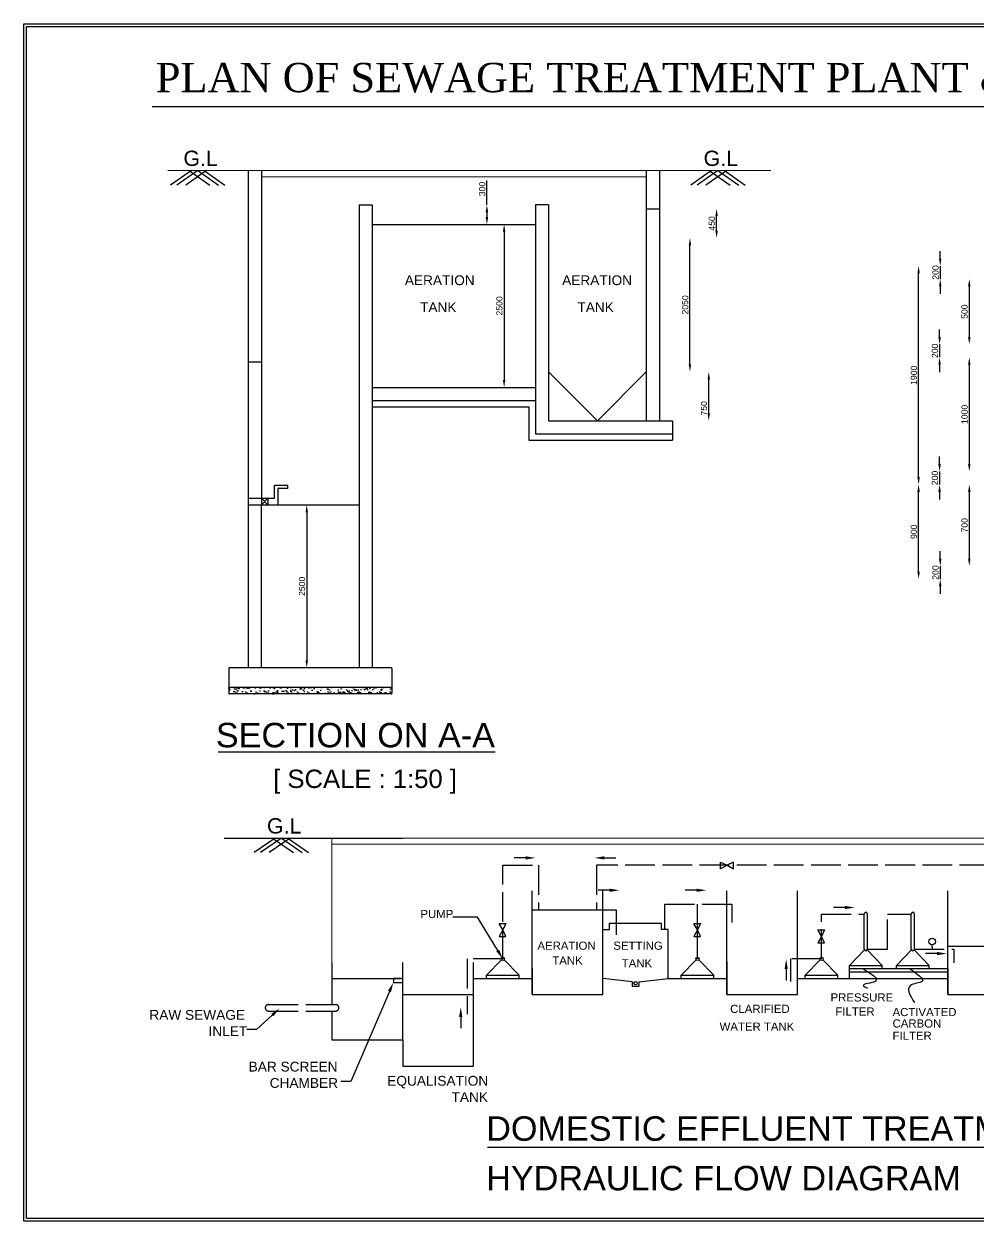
# Model space of a CAD drawing. Header units: metres. Extents: x 3396 to 3562, y 2179 to 2331.
# Drawn here: x 3463.46 to 3479.6, y 2230.95 to 2251.2 of the extents above; entities that cross this region are included whole.
import ezdxf

# ---------------------------------------------------------------- set-up
doc = ezdxf.new("R2010")
doc.units = ezdxf.units.M
doc.header["$PDMODE"] = 34
doc.linetypes.add('ACAD_ISO02W100', pattern=[15, 12, -3])
doc.layers.add('text', color=7, linetype='Continuous', lineweight=5)
doc.styles.add('2', font='arial.ttf')
doc.styles.get("Standard").update_dxf_attribs({"font": 'arial.ttf'})
doc.styles.add('TIMES', font='times.ttf')
doc.dimstyles.new('ISO-25', dxfattribs={"dimtxt": 2.5, "dimasz": 2.5, "dimexe": 1.25, "dimexo": 0.625, "dimtad": 1, "dimtxsty": 'Standard', "dimcen": 2.5, "dimadec": 0, "dimazin": 0, "dimtfac": 1, "dimtmove": 0, "dimatfit": 3, "dimfxl": 0, "dimarcsym": 0})

# ---------------------------------------------------------------- blocks, each defined once
blk = doc.blocks.new('*D175')
at = {"color": 0, "lineweight": -2}
blk.add_line((52637.35, -633.77), (52637.35, -585.79), dxfattribs=at)
at = {"color": 0, "ltscale": 2}
for points in [[(52637.85, -585.79), (52636.85, -585.79), (52637.35, -582.79)], [(52636.85, -633.77), (52637.85, -633.77), (52637.35, -636.77)]]:
    blk.add_solid(points, dxfattribs=at)
at = {"layer": 'Defpoints', "color": 0}
for p in [(52632.1, -582.79), (52637.35, -582.79), (52632.1, -636.77)]:
    blk.add_point(p, dxfattribs=at)
at = {"color": 0, "lineweight": 25, "ltscale": 2, "insert": (52635.45, -609.78), "char_height": 2.5, "attachment_point": 5, "rotation": 90}
blk.add_mtext('2050', dxfattribs=at)
blk = doc.blocks.new('*D176')
at = {"color": 0, "lineweight": -2}
blk.add_line((52562.34, -580.26), (52562.34, -640.09), dxfattribs=at)
at = {"color": 0, "ltscale": 2}
for points in [[(52562.84, -580.26), (52561.84, -580.26), (52562.34, -577.26)], [(52561.84, -640.09), (52562.84, -640.09), (52562.34, -643.09)]]:
    blk.add_solid(points, dxfattribs=at)
at = {"layer": 'Defpoints', "color": 0}
for p in [(52580.75, -577.26), (52562.34, -643.09), (52580.75, -643.09)]:
    blk.add_point(p, dxfattribs=at)
at = {"color": 0, "lineweight": 25, "ltscale": 2, "insert": (52560.44, -610.18), "char_height": 2.5, "attachment_point": 5, "rotation": 90}
blk.add_mtext('2500', dxfattribs=at)
blk = doc.blocks.new('*D179')
at = {"color": 0, "lineweight": -2}
blk.add_line((52750.11, -685.28), (52750.11, -712.2), dxfattribs=at)
at = {"color": 0, "ltscale": 2}
for points in [[(52750.61, -685.28), (52749.61, -685.28), (52750.11, -682.28)], [(52749.61, -712.2), (52750.61, -712.2), (52750.11, -715.2)]]:
    blk.add_solid(points, dxfattribs=at)
at = {"layer": 'Defpoints', "color": 0}
for p in [(52753.18, -682.28), (52750.11, -715.2), (52753.43, -715.2)]:
    blk.add_point(p, dxfattribs=at)
at = {"color": 0, "lineweight": 25, "ltscale": 2, "insert": (52748.21, -698.74), "char_height": 2.5, "attachment_point": 5, "rotation": 90}
blk.add_mtext('700', dxfattribs=at)
blk = doc.blocks.new('*D180')
at = {"color": 0, "lineweight": -2}
blk.add_line((52729.65, -717.46), (52729.65, -685.28), dxfattribs=at)
at = {"color": 0, "ltscale": 2}
for points in [[(52730.15, -685.28), (52729.15, -685.28), (52729.65, -682.28)], [(52729.15, -717.46), (52730.15, -717.46), (52729.65, -720.46)]]:
    blk.add_solid(points, dxfattribs=at)
at = {"layer": 'Defpoints', "color": 0}
for p in [(52729.65, -682.28), (52733.69, -682.28), (52733.69, -720.46)]:
    blk.add_point(p, dxfattribs=at)
at = {"color": 0, "lineweight": 25, "ltscale": 2, "insert": (52727.75, -701.37), "char_height": 2.5, "attachment_point": 5, "rotation": 90}
blk.add_mtext('900', dxfattribs=at)
blk = doc.blocks.new('*D181')
at = {"color": 0, "lineweight": -2}
blk.add_line((52729.65, -679.28), (52729.65, -597.07), dxfattribs=at)
at = {"color": 0, "ltscale": 2}
for points in [[(52730.15, -597.07), (52729.15, -597.07), (52729.65, -594.07)], [(52729.15, -679.28), (52730.15, -679.28), (52729.65, -682.28)]]:
    blk.add_solid(points, dxfattribs=at)
at = {"layer": 'Defpoints', "color": 0}
for p in [(52729.65, -594.07), (52733.69, -594.07), (52733.69, -682.28)]:
    blk.add_point(p, dxfattribs=at)
at = {"color": 0, "lineweight": 25, "ltscale": 2, "insert": (52727.75, -638.18), "char_height": 2.5, "attachment_point": 5, "rotation": 90}
blk.add_mtext('1900', dxfattribs=at)
blk = doc.blocks.new('*D182')
at = {"color": 0, "lineweight": -2}
blk.add_line((52482.67, -693.49), (52482.67, -753.32), dxfattribs=at)
at = {"color": 0, "ltscale": 2}
for points in [[(52483.17, -693.49), (52482.17, -693.49), (52482.67, -690.49)], [(52482.17, -753.32), (52483.17, -753.32), (52482.67, -756.32)]]:
    blk.add_solid(points, dxfattribs=at)
at = {"layer": 'Defpoints', "color": 0}
for p in [(52497.72, -690.49), (52482.67, -756.32), (52497.72, -756.32)]:
    blk.add_point(p, dxfattribs=at)
at = {"color": 0, "lineweight": 25, "ltscale": 2, "insert": (52480.77, -723.4), "char_height": 2.5, "attachment_point": 5, "rotation": 90}
blk.add_mtext('2500', dxfattribs=at)
blk = doc.blocks.new('*D183')
at = {"color": 0, "lineweight": -2}
for p, q in [((52738.39, -712.2), (52738.39, -709.2)), ((52738.39, -715.2), (52738.39, -720.46)), ((52738.39, -723.46), (52738.39, -726.46))]:
    blk.add_line(p, q, dxfattribs=at)
at = {"color": 0, "ltscale": 2}
for points in [[(52737.89, -712.2), (52738.89, -712.2), (52738.39, -715.2)], [(52738.89, -723.46), (52737.89, -723.46), (52738.39, -720.46)]]:
    blk.add_solid(points, dxfattribs=at)
at = {"layer": 'Defpoints', "color": 0}
for p in [(52753.43, -715.2), (52738.39, -720.46), (52753.43, -720.46)]:
    blk.add_point(p, dxfattribs=at)
at = {"color": 0, "lineweight": 25, "ltscale": 2, "insert": (52736.49, -717.83), "char_height": 2.5, "attachment_point": 5, "rotation": 90}
blk.add_mtext('200', dxfattribs=at)
blk = doc.blocks.new('*D184')
at = {"color": 0, "lineweight": -2}
blk.add_line((52750.11, -602.34), (52750.11, -622.67), dxfattribs=at)
at = {"color": 0, "ltscale": 2}
for points in [[(52750.61, -602.34), (52749.61, -602.34), (52750.11, -599.34)], [(52749.61, -622.67), (52750.61, -622.67), (52750.11, -625.67)]]:
    blk.add_solid(points, dxfattribs=at)
at = {"layer": 'Defpoints', "color": 0}
for p in [(52753.38, -599.34), (52750.11, -625.67), (52753.18, -625.67)]:
    blk.add_point(p, dxfattribs=at)
at = {"color": 0, "lineweight": 25, "ltscale": 2, "insert": (52748.21, -612.5), "char_height": 2.5, "attachment_point": 5, "rotation": 90}
blk.add_mtext('500', dxfattribs=at)
blk = doc.blocks.new('*D185')
at = {"color": 0, "lineweight": -2}
blk.add_line((52644.94, -653.52), (52644.94, -639.77), dxfattribs=at)
at = {"color": 0, "ltscale": 2}
for points in [[(52645.44, -639.77), (52644.44, -639.77), (52644.94, -636.77)], [(52644.44, -653.52), (52645.44, -653.52), (52644.94, -656.52)]]:
    blk.add_solid(points, dxfattribs=at)
at = {"layer": 'Defpoints', "color": 0}
for p in [(52632.1, -636.77), (52644.94, -636.77), (52632.1, -656.52)]:
    blk.add_point(p, dxfattribs=at)
at = {"color": 0, "lineweight": 25, "ltscale": 2, "insert": (52643.04, -651.55), "char_height": 2.5, "attachment_point": 5, "rotation": 90}
blk.add_mtext('750', dxfattribs=at)
blk = doc.blocks.new('*D186')
at = {"color": 0, "lineweight": -2}
blk.add_line((52750.11, -633.93), (52750.11, -674.02), dxfattribs=at)
at = {"color": 0, "ltscale": 2}
for points in [[(52750.61, -633.93), (52749.61, -633.93), (52750.11, -630.93)], [(52749.61, -674.02), (52750.61, -674.02), (52750.11, -677.02)]]:
    blk.add_solid(points, dxfattribs=at)
at = {"layer": 'Defpoints', "color": 0}
for p in [(52753.18, -630.93), (52750.11, -677.02), (52753.18, -677.02)]:
    blk.add_point(p, dxfattribs=at)
at = {"color": 0, "lineweight": 25, "ltscale": 2, "insert": (52748.21, -653.98), "char_height": 2.5, "attachment_point": 5, "rotation": 90}
blk.add_mtext('1000', dxfattribs=at)
blk = doc.blocks.new('*D193')
at = {"color": 0, "lineweight": -2}
blk.add_line((52648.12, -579.79), (52648.12, -573.94), dxfattribs=at)
at = {"color": 0, "ltscale": 2}
for points in [[(52648.62, -573.94), (52647.62, -573.94), (52648.12, -570.94)], [(52647.62, -579.79), (52648.62, -579.79), (52648.12, -582.79)]]:
    blk.add_solid(points, dxfattribs=at)
at = {"layer": 'Defpoints', "color": 0}
for p in [(52632.1, -570.94), (52648.12, -570.94), (52632.1, -582.79)]:
    blk.add_point(p, dxfattribs=at)
at = {"color": 0, "lineweight": 25, "ltscale": 2, "insert": (52646.22, -576.87), "char_height": 2.5, "attachment_point": 5, "rotation": 90}
blk.add_mtext('450', dxfattribs=at)
blk = doc.blocks.new('*D194')
at = {"color": 0, "lineweight": -2}
for p, q in [((52555.4, -569.36), (52555.4, -559.6)), ((52555.4, -572.36), (52555.4, -574.26))]:
    blk.add_line(p, q, dxfattribs=at)
at = {"color": 0, "ltscale": 2}
for points in [[(52555.9, -572.36), (52554.9, -572.36), (52555.4, -569.36)], [(52554.9, -574.26), (52555.9, -574.26), (52555.4, -577.26)]]:
    blk.add_solid(points, dxfattribs=at)
at = {"layer": 'Defpoints', "color": 0}
for p in [(52580.75, -569.36), (52555.4, -577.26), (52580.75, -577.26)]:
    blk.add_point(p, dxfattribs=at)
at = {"color": 0, "lineweight": 25, "ltscale": 2, "insert": (52553.49, -562.98), "char_height": 2.5, "attachment_point": 5, "rotation": 90}
blk.add_mtext('300', dxfattribs=at)
blk = doc.blocks.new('*D195')
at = {"color": 0, "lineweight": -2}
for p, q in [((52738.13, -674.02), (52738.13, -671.02)), ((52738.13, -677.02), (52738.13, -682.28)), ((52738.13, -685.28), (52738.13, -688.28))]:
    blk.add_line(p, q, dxfattribs=at)
at = {"color": 0, "ltscale": 2}
for points in [[(52737.63, -674.02), (52738.63, -674.02), (52738.13, -677.02)], [(52738.63, -685.28), (52737.63, -685.28), (52738.13, -682.28)]]:
    blk.add_solid(points, dxfattribs=at)
at = {"layer": 'Defpoints', "color": 0}
for p in [(52753.18, -677.02), (52738.13, -682.28), (52753.18, -682.28)]:
    blk.add_point(p, dxfattribs=at)
at = {"color": 0, "lineweight": 25, "ltscale": 2, "insert": (52736.23, -679.65), "char_height": 2.5, "attachment_point": 5, "rotation": 90}
blk.add_mtext('200', dxfattribs=at)
blk = doc.blocks.new('*D196')
at = {"color": 0, "lineweight": -2}
for p, q in [((52738.13, -622.67), (52738.13, -619.67)), ((52738.13, -625.67), (52738.13, -630.93)), ((52738.13, -633.93), (52738.13, -636.93))]:
    blk.add_line(p, q, dxfattribs=at)
at = {"color": 0, "ltscale": 2}
for points in [[(52737.63, -622.67), (52738.63, -622.67), (52738.13, -625.67)], [(52738.63, -633.93), (52737.63, -633.93), (52738.13, -630.93)]]:
    blk.add_solid(points, dxfattribs=at)
at = {"layer": 'Defpoints', "color": 0}
for p in [(52753.18, -625.67), (52738.13, -630.93), (52753.18, -630.93)]:
    blk.add_point(p, dxfattribs=at)
at = {"color": 0, "lineweight": 25, "ltscale": 2, "insert": (52736.23, -628.3), "char_height": 2.5, "attachment_point": 5, "rotation": 90}
blk.add_mtext('200', dxfattribs=at)
blk = doc.blocks.new('*D197')
at = {"color": 0, "lineweight": -2}
for p, q in [((52738.39, -591.07), (52738.39, -588.07)), ((52738.39, -594.07), (52738.39, -599.34)), ((52738.39, -602.34), (52738.39, -605.34))]:
    blk.add_line(p, q, dxfattribs=at)
at = {"color": 0, "ltscale": 2}
for points in [[(52737.89, -591.07), (52738.89, -591.07), (52738.39, -594.07)], [(52738.89, -602.34), (52737.89, -602.34), (52738.39, -599.34)]]:
    blk.add_solid(points, dxfattribs=at)
at = {"layer": 'Defpoints', "color": 0}
for p in [(52753.43, -594.07), (52738.39, -599.34), (52753.43, -599.34)]:
    blk.add_point(p, dxfattribs=at)
at = {"color": 0, "lineweight": 25, "ltscale": 2, "insert": (52736.49, -596.7), "char_height": 2.5, "attachment_point": 5, "rotation": 90}
blk.add_mtext('200', dxfattribs=at)
blk = doc.blocks.new('FHTRT')
at = {"lineweight": 25}
h = blk.add_hatch(dxfattribs=at)
h.set_pattern_fill('AR-SAND', color=256, scale=1.587143, style=0)
h.set_pattern_definition([(37.5, (52513.4141, -814.8723), (-0.084264, 2.577447), [0, -2.03325, 0, -2.27403, 0, -2.17371]), (7.5, (52513.414, -814.8723), (2.36737, 3.77509), [0, -1.096886, 0, -1.832603, 0, -0.702275]), (327.5, (52511.7688, -814.8723), (4.165684, 0.00757), [0, -0.668833, 0, -2.4078, 0, -3.143516]), (317.5, (52511.7688, -814.8723), (4.0212, 1.17404), [0, -0.334417, 0, -1.578446, 0, -1.80585])])
edge = h.paths.add_edge_path()
edge.add_line((52517.042, -764.219), (52451.475, -764.219))
edge.add_ellipse((52451.475, -763.956), major_axis=(-0.186, 0.186), ratio=1, start_angle=45, end_angle=135, ccw=False)
edge.add_line((52451.212, -763.956), (52451.212, -766.589))
edge.add_ellipse((52451.475, -766.589), major_axis=(-0.186, 0.186), ratio=1, start_angle=45, end_angle=135)
edge.add_line((52451.475, -766.853), (52516.779, -766.853))
edge.add_ellipse((52516.779, -766.589), major_axis=(-0.186, 0.186), ratio=1, start_angle=135, end_angle=225)
edge.add_line((52517.042, -766.589), (52517.042, -764.219))
for p, q in [((52420.239, -529.735), (53059.702, -529.735)), ((52436.119, -555.538), (52427.741, -561.376)), ((52438.677, -555.538), (52430.299, -561.376)), ((52442.178, -555.538), (52433.8, -561.376)), ((52435.176, -555.538), (52443.554, -561.376)), ((52438.677, -555.538), (52447.055, -561.376)), ((52441.236, -555.538), (52449.614, -561.376)), ((52459.112, -687.857), (52459.112, -555.538)), ((52464.378, -555.538), (52464.378, -687.857)), ((52619.737, -555.538), (52619.737, -656.521)), ((52625.003, -555.538), (52625.003, -656.521)), ((52646.119, -555.538), (52637.741, -561.376)), ((52648.677, -555.538), (52640.299, -561.376)), ((52652.178, -555.538), (52643.8, -561.376)), ((52645.176, -555.538), (52653.554, -561.376)), ((52648.677, -555.538), (52657.055, -561.376)), ((52651.236, -555.538), (52659.614, -561.376)), ((52503.876, -569.362), (52503.876, -756.32)), ((52503.876, -569.362), (52509.142, -569.362)), ((52509.142, -569.362), (52509.142, -756.32)), ((52574.972, -569.362), (52574.972, -661.788)), ((52580.239, -569.362), (52574.972, -569.362)), ((52580.239, -569.362), (52580.239, -656.521)), ((52619.737, -570.942), (52625.003, -570.942)), ((52509.142, -577.262), (52574.972, -577.262)), ((52459.112, -636.772), (52459.112, -632.823)), ((52459.112, -632.823), (52464.378, -632.823)), ((52599.988, -656.521), (52580.239, -636.772)), ((52599.988, -656.521), (52619.737, -636.772)), ((52509.142, -643.092), (52574.972, -643.092)), ((52509.142, -648.358), (52574.972, -648.358)), ((52509.142, -650.992), (52572.339, -650.992)), ((52572.339, -650.992), (52572.339, -664.421)), ((52572.339, -651.255), (52572.339, -661.788)), ((52580.239, -656.521), (52619.737, -656.521)), ((52619.737, -656.521), (52630.27, -656.521)), ((52630.27, -656.521), (52630.27, -664.421)), ((52574.972, -661.788), (52630.27, -661.788)), ((52572.339, -664.421), (52630.27, -664.421)), ((52469.644, -682.59), (52474.911, -682.59)), ((52469.644, -687.857), (52469.644, -682.59)), ((52470.961, -683.907), (52470.961, -689.173)), ((52474.911, -683.907), (52470.961, -683.907)), ((52474.911, -682.59), (52474.911, -683.907)), ((52459.112, -756.32), (52459.112, -687.857)), ((52459.112, -687.857), (52469.644, -687.857)), ((52459.112, -690.49), (52503.876, -690.49)), ((52464.378, -687.857), (52467.011, -690.49)), ((52467.011, -687.857), (52464.378, -690.49)), ((52464.378, -687.857), (52464.378, -690.49)), ((52464.378, -687.857), (52469.644, -687.857)), ((52464.378, -756.32), (52464.378, -690.49)), ((52467.011, -687.857), (52467.011, -690.49)), ((52470.961, -689.173), (52470.961, -690.49)), ((52516.779, -756.32), (52451.212, -756.32)), ((52451.212, -756.32), (52451.212, -766.589)), ((52517.042, -756.583), (52517.042, -766.589)), ((52517.042, -764.219), (52451.475, -764.219)), ((52516.779, -766.853), (52451.475, -766.853)), ((52446.969, -790.187), (52558.707, -790.187)), ((52449.307, -825.049), (52521.407, -825.049)), ((52469.858, -825.049), (52461.48, -830.887)), ((52472.416, -825.049), (52464.038, -830.887)), ((52475.917, -825.049), (52467.539, -830.887)), ((52468.915, -825.049), (52477.293, -830.887)), ((52472.416, -825.049), (52480.794, -830.887)), ((52474.975, -825.049), (52483.353, -830.887)), ((52571.058, -833.044), (52566.442, -833.044)), ((52649.701, -834.803), (52652.334, -835.992)), ((52649.701, -837.436), (52649.701, -834.803)), ((52652.334, -835.992), (52649.701, -837.436)), ((52654.967, -834.803), (52652.334, -835.992)), ((52652.334, -835.992), (52654.967, -837.436)), ((52654.967, -837.436), (52654.967, -834.803)), ((52573.663, -877.655), (52573.663, -846.355)), ((52604.938, -846.113), (52600.322, -846.113)), ((52602.219, -888.188), (52602.219, -846.355)), ((52640.035, -846.113), (52635.419, -846.113)), ((52652.25, -875.022), (52652.25, -846.355)), ((52680.807, -888.188), (52680.807, -846.355)), ((52741.439, -877.655), (52741.439, -846.355)), ((52573.663, -854.046), (52607.614, -854.046)), ((52607.614, -854.046), (52607.614, -864.096)), ((52640.401, -873.81), (52640.401, -851.786)), ((52699.946, -853.076), (52695.33, -853.076)), ((52551.594, -856.976), (52541.655, -856.976)), ((52559.764, -870.433), (52551.594, -856.976)), ((52561.813, -862.13), (52560.369, -859.497)), ((52560.369, -859.497), (52563.003, -859.497)), ((52563.003, -859.497), (52561.813, -862.13)), ((52573.663, -888.188), (52573.663, -855.544)), ((52604.852, -859.327), (52625.918, -859.327)), ((52604.852, -861.96), (52604.852, -859.327)), ((52625.918, -861.96), (52625.918, -859.327)), ((52638.957, -859.497), (52641.59, -859.497)), ((52640.401, -862.13), (52638.957, -859.497)), ((52641.59, -859.497), (52640.401, -862.13)), ((52652.25, -888.188), (52652.25, -855.544)), ((52707.699, -869.86), (52707.699, -855.7)), ((52709.016, -869.86), (52709.016, -855.7)), ((52726.69, -869.86), (52726.69, -855.7)), ((52728.007, -869.86), (52728.007, -855.7)), ((52741.439, -888.188), (52741.439, -855.544)), ((52561.813, -862.13), (52560.369, -864.763)), ((52560.369, -864.763), (52563.003, -864.763)), ((52563.003, -864.763), (52561.813, -862.13)), ((52602.219, -861.96), (52604.852, -861.96)), ((52628.551, -861.96), (52625.918, -861.96)), ((52628.551, -881.709), (52628.551, -861.96)), ((52640.401, -862.13), (52638.957, -864.763)), ((52638.957, -864.763), (52641.59, -864.763)), ((52641.59, -864.763), (52640.401, -862.13)), ((52689.029, -862.122), (52691.663, -862.122)), ((52690.473, -864.755), (52689.029, -862.122)), ((52690.473, -864.755), (52689.029, -867.388)), ((52691.663, -862.122), (52690.473, -864.755)), ((52691.663, -867.388), (52690.473, -864.755)), ((52689.029, -867.388), (52691.663, -867.388)), ((52735.277, -869.86), (52735.179, -868.125)), ((52741.439, -868.73), (52769.996, -868.73)), ((52555.23, -880.393), (52561.249, -874.148)), ((52562.378, -874.148), (52568.396, -880.393)), ((52633.818, -880.393), (52639.836, -874.148)), ((52640.965, -874.148), (52646.984, -880.393)), ((52683.89, -880.393), (52689.909, -874.148)), ((52691.038, -874.148), (52697.056, -880.393)), ((52701.774, -876.443), (52707.793, -870.198)), ((52708.922, -870.198), (52714.94, -876.443)), ((52720.766, -876.443), (52726.784, -870.198)), ((52727.913, -870.198), (52733.932, -876.443)), ((52737.11, -871.664), (52732.494, -871.664)), ((52492.851, -875.23), (52492.851, -892.243)), ((52521.407, -906.531), (52521.407, -875.23)), ((52549.964, -917.063), (52549.964, -875.23)), ((52573.663, -877.655), (52573.663, -888.188)), ((52652.25, -875.022), (52652.25, -888.188)), ((52676.198, -877.86), (52676.198, -882.476)), ((52701.774, -876.443), (52714.94, -876.443)), ((52701.774, -877.759), (52701.774, -876.443)), ((52701.774, -877.759), (52741.439, -877.759)), ((52701.774, -881.709), (52701.774, -877.759)), ((52701.774, -879.076), (52741.439, -879.076)), ((52714.94, -877.759), (52714.94, -876.443)), ((52720.766, -877.759), (52720.766, -876.443)), ((52720.766, -876.443), (52733.932, -876.443)), ((52733.932, -877.759), (52733.932, -876.443)), ((52741.439, -877.655), (52741.439, -888.188)), ((52492.851, -881.709), (52521.407, -881.709)), ((52517.629, -881.709), (52517.629, -883.312)), ((52521.407, -881.709), (52517.629, -881.709)), ((52517.629, -883.312), (52521.407, -883.312)), ((52521.407, -883.312), (52521.407, -881.709)), ((52549.964, -881.709), (52573.663, -881.709)), ((52555.23, -880.393), (52568.396, -880.393)), ((52555.23, -881.709), (52555.23, -880.393)), ((52568.396, -881.709), (52568.396, -880.393)), ((52614.069, -883.026), (52602.219, -881.709)), ((52614.069, -883.026), (52614.069, -885.001)), ((52616.702, -883.026), (52628.551, -881.709)), ((52616.702, -883.026), (52616.702, -885.001)), ((52628.551, -881.709), (52652.25, -881.709)), ((52633.818, -880.393), (52646.984, -880.393)), ((52633.818, -881.709), (52633.818, -880.393)), ((52646.984, -881.709), (52646.984, -880.393)), ((52680.807, -881.709), (52741.439, -881.709)), ((52683.89, -880.393), (52697.056, -880.393)), ((52683.89, -881.709), (52683.89, -880.393)), ((52697.056, -881.709), (52697.056, -880.393)), ((52516.067, -886.94), (52500.427, -923.25)), ((52521.407, -888.188), (52549.964, -888.188)), ((52573.663, -888.188), (52602.219, -888.188)), ((52616.702, -885.001), (52614.069, -885.001)), ((52652.25, -888.188), (52680.807, -888.188)), ((52741.439, -888.188), (52769.996, -888.188)), ((52468.777, -896.478), (52462.423, -902.342)), ((52492.851, -894.877), (52492.851, -906.531)), ((52544.835, -897.232), (52544.835, -901.849)), ((52462.423, -902.342), (52458.474, -902.342)), ((52492.851, -906.531), (52521.407, -906.531)), ((52521.407, -906.531), (52521.407, -917.063)), ((52521.407, -917.063), (52549.964, -917.063)), ((52500.427, -923.25), (52496.478, -923.25)), ((52555.674, -949.838), (52838.629, -949.838))]:
    blk.add_line(p, q, dxfattribs=at)
at = {"linetype": 'ACAD_ISO02W100', "lineweight": 25}
for p, q in [((52561.813, -873.81), (52561.813, -835.992)), ((52561.813, -835.992), (52576.211, -835.992)), ((52576.211, -835.992), (52576.211, -854.046)), ((52833.223, -835.992), (52599.671, -835.992)), ((52599.671, -835.992), (52599.671, -854.046)), ((52627.235, -851.786), (52654.255, -851.786)), ((52627.235, -861.96), (52627.235, -851.786)), ((52654.255, -851.786), (52654.255, -859.093)), ((52690.473, -873.81), (52690.473, -855.7)), ((52690.473, -855.7), (52707.699, -855.7)), ((52717.061, -855.7), (52726.69, -855.7)), ((52717.061, -869.86), (52717.061, -855.7)), ((52709.016, -869.86), (52717.061, -869.86)), ((52728.007, -869.86), (52743.905, -869.86)), ((52743.905, -869.86), (52743.905, -875.408)), ((52547.477, -873.81), (52547.477, -896.101)), ((52561.813, -873.81), (52547.477, -873.81)), ((52677.966, -873.81), (52677.966, -882.952)), ((52690.473, -873.81), (52677.966, -873.81)), ((52467.258, -892.243), (52494.325, -892.243)), ((52467.258, -894.877), (52494.325, -894.877))]:
    blk.add_line(p, q, dxfattribs=at)
at = {"lineweight": 25, "extrusion": (0, 0, -1)}
blk.add_line((52602.854, -833.044), (52607.47, -833.044), dxfattribs=at)
at = {"ltscale": 2}
for points in [[(53126.566, -979.662), (52368.519, -979.662), (52368.519, -496.339), (53126.566, -496.339)], [(53125.566, -978.662), (52369.519, -978.662), (52369.519, -497.339), (53125.566, -497.339)]]:
    blk.add_lwpolyline(points, close=True, dxfattribs=at)
at = {"lineweight": 25}
for centre, major_axis, start_param, end_param in [((52516.779, -756.583), (0.186, 0.186), 5.4977871, 7.0685835), ((52451.475, -763.956), (-0.186, 0.186), 0.7853982, 2.3561945), ((52451.475, -766.589), (-0.186, 0.186), 0.7853982, 2.3561945), ((52516.779, -766.589), (-0.186, 0.186), 2.3561945, 3.9269908), ((52708.357, -855.7), (-0.465, 0.465), 3.9269908, 7.0685835), ((52727.349, -855.7), (0.465, 0.465), 5.4977871, 8.6393798), ((52708.357, -869.86), (0.465, 0.465), 2.3561945, 5.4977871), ((52727.349, -869.86), (0.465, 0.465), 2.3561945, 5.4977871), ((52735.105, -866.811), (0, 1.317), -1.570781, 4.7124043), ((52561.813, -873.81), (0.465, 0.465), 5.497787143781665, 11.78097245096125), ((52640.401, -873.81), (-0.465, 0.465), 3.9269908, 10.2101761), ((52690.473, -873.81), (0.465, 0.465), 5.497787143781665, 11.78097245096125), ((52615.402, -883.641), (-0.465, 0.465), 3.9269908, 10.2101761)]:
    blk.add_ellipse(centre, major_axis=major_axis, ratio=1, start_param=start_param, end_param=end_param, dxfattribs=at)
at = {"linetype": 'ACAD_ISO02W100', "lineweight": 25}
for centre, start_param, end_param in [((52467.258, -893.56), -0.7853982, 2.3561945), ((52494.325, -893.56), 2.3561945, 5.4977871)]:
    blk.add_ellipse(centre, major_axis=(-0.931, 0.931), ratio=1, start_param=start_param, end_param=end_param, dxfattribs=at)
at = {"lineweight": 25}
for points, knots in [([(52707.14, -877.759), (52710.535, -879.808), (52716.359, -883.324), (52705.424, -883.973), (52708.246, -885.292), (52709.041, -885.663)], [0, 0, 0, 0, 272.6981641, 467.8074602, 544.3206669, 544.3206669, 544.3206669, 544.3206669]), ([(52726.058, -877.759), (52729.108, -879.848), (52734.34, -883.432), (52723.424, -883.862), (52726.298, -888.674), (52727.959, -891.456)], [0, 0, 0, 0, 272.6981641, 467.8074602, 735.2804063, 735.2804063, 735.2804063, 735.2804063])]:
    blk.add_open_spline(points, degree=3, knots=knots, dxfattribs=at)
for points in [[(52571.058, -832.385), (52575.008, -833.044), (52571.058, -833.702)], [(52604.938, -845.455), (52608.888, -846.113), (52604.938, -846.771)], [(52640.035, -845.455), (52643.985, -846.113), (52640.035, -846.771)], [(52699.946, -852.418), (52703.896, -853.076), (52699.946, -853.734)], [(52560.326, -870.092), (52561.813, -873.81), (52559.201, -870.775)], [(52675.54, -877.86), (52676.198, -873.91), (52676.857, -877.86)], [(52737.11, -871.005), (52741.06, -871.664), (52737.11, -872.322)], [(52515.462, -886.68), (52517.629, -883.312), (52516.671, -887.2)], [(52468.33, -895.995), (52471.679, -893.8), (52469.223, -896.962)], [(52544.177, -897.232), (52544.835, -893.283), (52545.493, -897.232)]]:
    blk.add_solid(points, dxfattribs=at)
at = {"lineweight": 25, "extrusion": (0, 0, -1)}
blk.add_solid([(-52602.854, -832.385), (-52598.904, -833.044), (-52602.854, -833.702)], dxfattribs=at)
at = {"layer": 'text', "color": 21, "lineweight": 15}
for p, q in [((52669.958, -555.538), (52426.611, -555.538)), ((52619.737, -558.05), (52464.378, -558.05)), ((52846.389, -825.049), (52492.851, -825.049)), ((52492.851, -825.049), (52492.851, -881.709)), ((52846.389, -827.561), (52492.851, -827.561))]:
    blk.add_line(p, q, dxfattribs=at)
at = {"color": 1, "lineweight": 25, "width": 1}
for s, height, style, p in [('PLAN OF SEWAGE TREATMENT PLANT & HYDRAULIC FLOW DIAGRAM (NTS)', 11.84941, 'TIMES', (52421.737, -523.897)), ('SECTION ON A-A', 9.8745, '2', (52445.98, -788.391)), ('[ SCALE : 1:50 ]', 7.40588, '2', (52469.12, -804.812)), ('DOMESTIC EFFLUENT TREATMENT PLANT', 9.8745, '2', (52555.121, -947.249)), ('HYDRAULIC FLOW DIAGRAM ', 9.8745, '2', (52555.121, -967.264))]:
    blk.add_text(s, height=height, dxfattribs=dict(at, style=style)).set_placement(p)
at = {"lineweight": 25, "style": '2', "width": 1}
for s, height, p in [('G.L', 6.1716, (52432.876, -553.679)), ('G.L', 6.1716, (52642.876, -553.679)), ('AERATION', 3.9498, (52522.269, -601.789)), ('AERATION', 3.9498, (52585.779, -601.789)), ('TANK', 3.9498, (52528.415, -612.703)), ('TANK', 3.9498, (52591.925, -612.703)), ('G.L', 6.1716, (52466.615, -823.191)), ('PUMP', 3.2915, (52528.553, -857.335)), ('AERATION', 3.2915, (52575.788, -870.128)), ('SETTING ', 3.2915, (52606.438, -870.128)), ('TANK', 3.2915, (52581.788, -876.127)), ('TANK', 3.2915, (52609.833, -877.219)), ('PRESSURE ', 3.2915, (52694.108, -891.008)), ('CLARIFIED', 3.2915, (52653.591, -895.634)), ('FILTER', 3.2915, (52696.062, -896.716)), ('ACTIVATED', 3.2915, (52719.132, -896.923)), ('CARBON', 3.2915, (52719.132, -901.522)), ('WATER TANK', 3.2915, (52649.326, -902.803)), ('FILTER', 3.2915, (52719.132, -906.463))]:
    blk.add_text(s, height=height, dxfattribs=at).set_placement(p)
at = {"lineweight": 15, "style": '2', "width": 1}
for s, p in [('RAW SEWAGE', (52419.147, -898.393)), ('INLET ', (52443.034, -904.976)), ('BAR SCREEN', (52459.22, -919.3)), (' CHAMBER', (52466.179, -925.883)), ('EQUALISATION', (52515.161, -925.007)), ('TANK', (52541.117, -931.59))]:
    blk.add_text(s, height=3.9498, dxfattribs=at).set_placement(p)
at = {"lineweight": 25}
for base, p1, p2, angle, text, picture, middle, dimtype in [((52555.396, -577.262), (52580.749, -569.362), (52580.749, -577.262), 270, '300', '*D194', (52555.396, -562.981), 129), ((52648.124, -570.942), (52632.1, -582.792), (52632.1, -570.942), 90, '450', '*D193', (52648.124, -576.867), 129), ((52738.389, -599.336), (52753.435, -594.07), (52753.435, -599.336), 90, '200', '*D197', (52738.389, -596.703), 128), ((52738.134, -630.935), (52753.18, -625.668), (52753.18, -630.935), 90, '200', '*D196', (52738.134, -628.301), 128), ((52644.937, -636.772), (52632.1, -656.521), (52632.1, -636.772), 90, '750', '*D185', (52644.937, -651.55), 129), ((52738.134, -682.282), (52753.18, -677.016), (52753.18, -682.282), 90, '200', '*D195', (52738.134, -679.649), 128), ((52738.389, -720.463), (52753.435, -715.197), (52753.435, -720.463), 90, '200', '*D183', (52738.389, -717.83), 128)]:
    dim = blk.add_linear_dim(base=base, p1=p1, p2=p2, angle=angle, text=text, dimstyle='ISO-25', override={"dimasz": 3, "dimse1": 1, "dimse2": 1}, dxfattribs=at)
    dim.commit()
    dim.dimension.update_dxf_attribs({"geometry": picture, "text_midpoint": middle, "dimtype": dimtype})
for p1, p2, distance, text, picture, middle in [((52580.749, -577.262), (52580.749, -643.092), -18.406, '2500', '*D176', (52560.441, -610.177)), ((52632.1, -636.772), (52632.1, -582.792), -5.248, '2050', '*D175', (52635.447, -609.782)), ((52733.689, -720.463), (52733.689, -682.282), 4.035, '900', '*D180', (52727.753, -701.373)), ((52497.717, -690.49), (52497.717, -756.32), -15.047, '2500', '*D182', (52480.769, -723.405))]:
    dim = blk.add_aligned_dim(p1=p1, p2=p2, distance=distance, text=text, dimstyle='ISO-25', override={"dimasz": 3, "dimse1": 1, "dimse2": 1}, dxfattribs=at)
    dim.commit()
    dim.dimension.update_dxf_attribs({"geometry": picture, "text_midpoint": middle})
for base, p1, p2, angle, text, picture, middle in [((52729.654, -594.07), (52733.689, -682.282), (52733.689, -594.07), 270, '1900', '*D181', (52727.753, -638.176)), ((52750.111, -625.668), (52753.376, -599.336), (52753.18, -625.668), 90, '500', '*D184', (52748.209, -612.502)), ((52750.111, -677.016), (52753.18, -630.935), (52753.18, -677.016), 90, '1000', '*D186', (52748.209, -653.975)), ((52750.111, -715.197), (52753.18, -682.282), (52753.435, -715.197), 90, '700', '*D179', (52748.209, -698.74))]:
    dim = blk.add_linear_dim(base=base, p1=p1, p2=p2, angle=angle, text=text, dimstyle='ISO-25', override={"dimasz": 3, "dimse1": 1, "dimse2": 1}, dxfattribs=at)
    dim.commit()
    dim.dimension.update_dxf_attribs({"geometry": picture, "text_midpoint": middle})

msp = doc.modelspace()

# ---------------------------------------------------------------- block references
at = {"xscale": 0.0419019603700355, "yscale": 0.0419019603700355, "zscale": 0.0419019603700355}
msp.add_blockref('FHTRT', (1269.11801, 2272.00219), dxfattribs=at)

doc.saveas('drawing.dxf')
